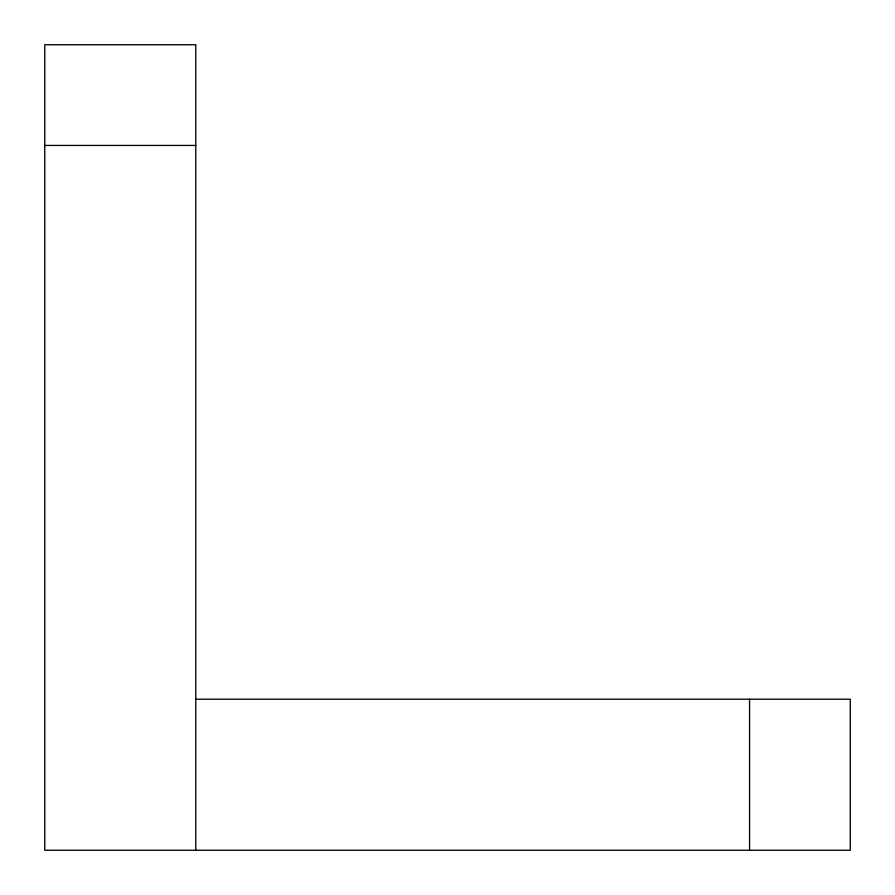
<?xml version="1.0" encoding="UTF-8"?>
<svg xmlns="http://www.w3.org/2000/svg" width="895" height="895" viewBox="0 0 895 895"><rect width="100%" height="100%" fill="white"/><g stroke="black" fill="none" stroke-linecap="round" stroke-linejoin="round"><path stroke-width="1.34" d="M44.75 145.438L195.781 145.438M195.781 699.219L850.25 699.219L850.25 850.25L44.75 850.25L44.75 44.75L195.781 44.75L195.781 850.25M749.562 699.219L749.562 850.25"/></g></svg>
